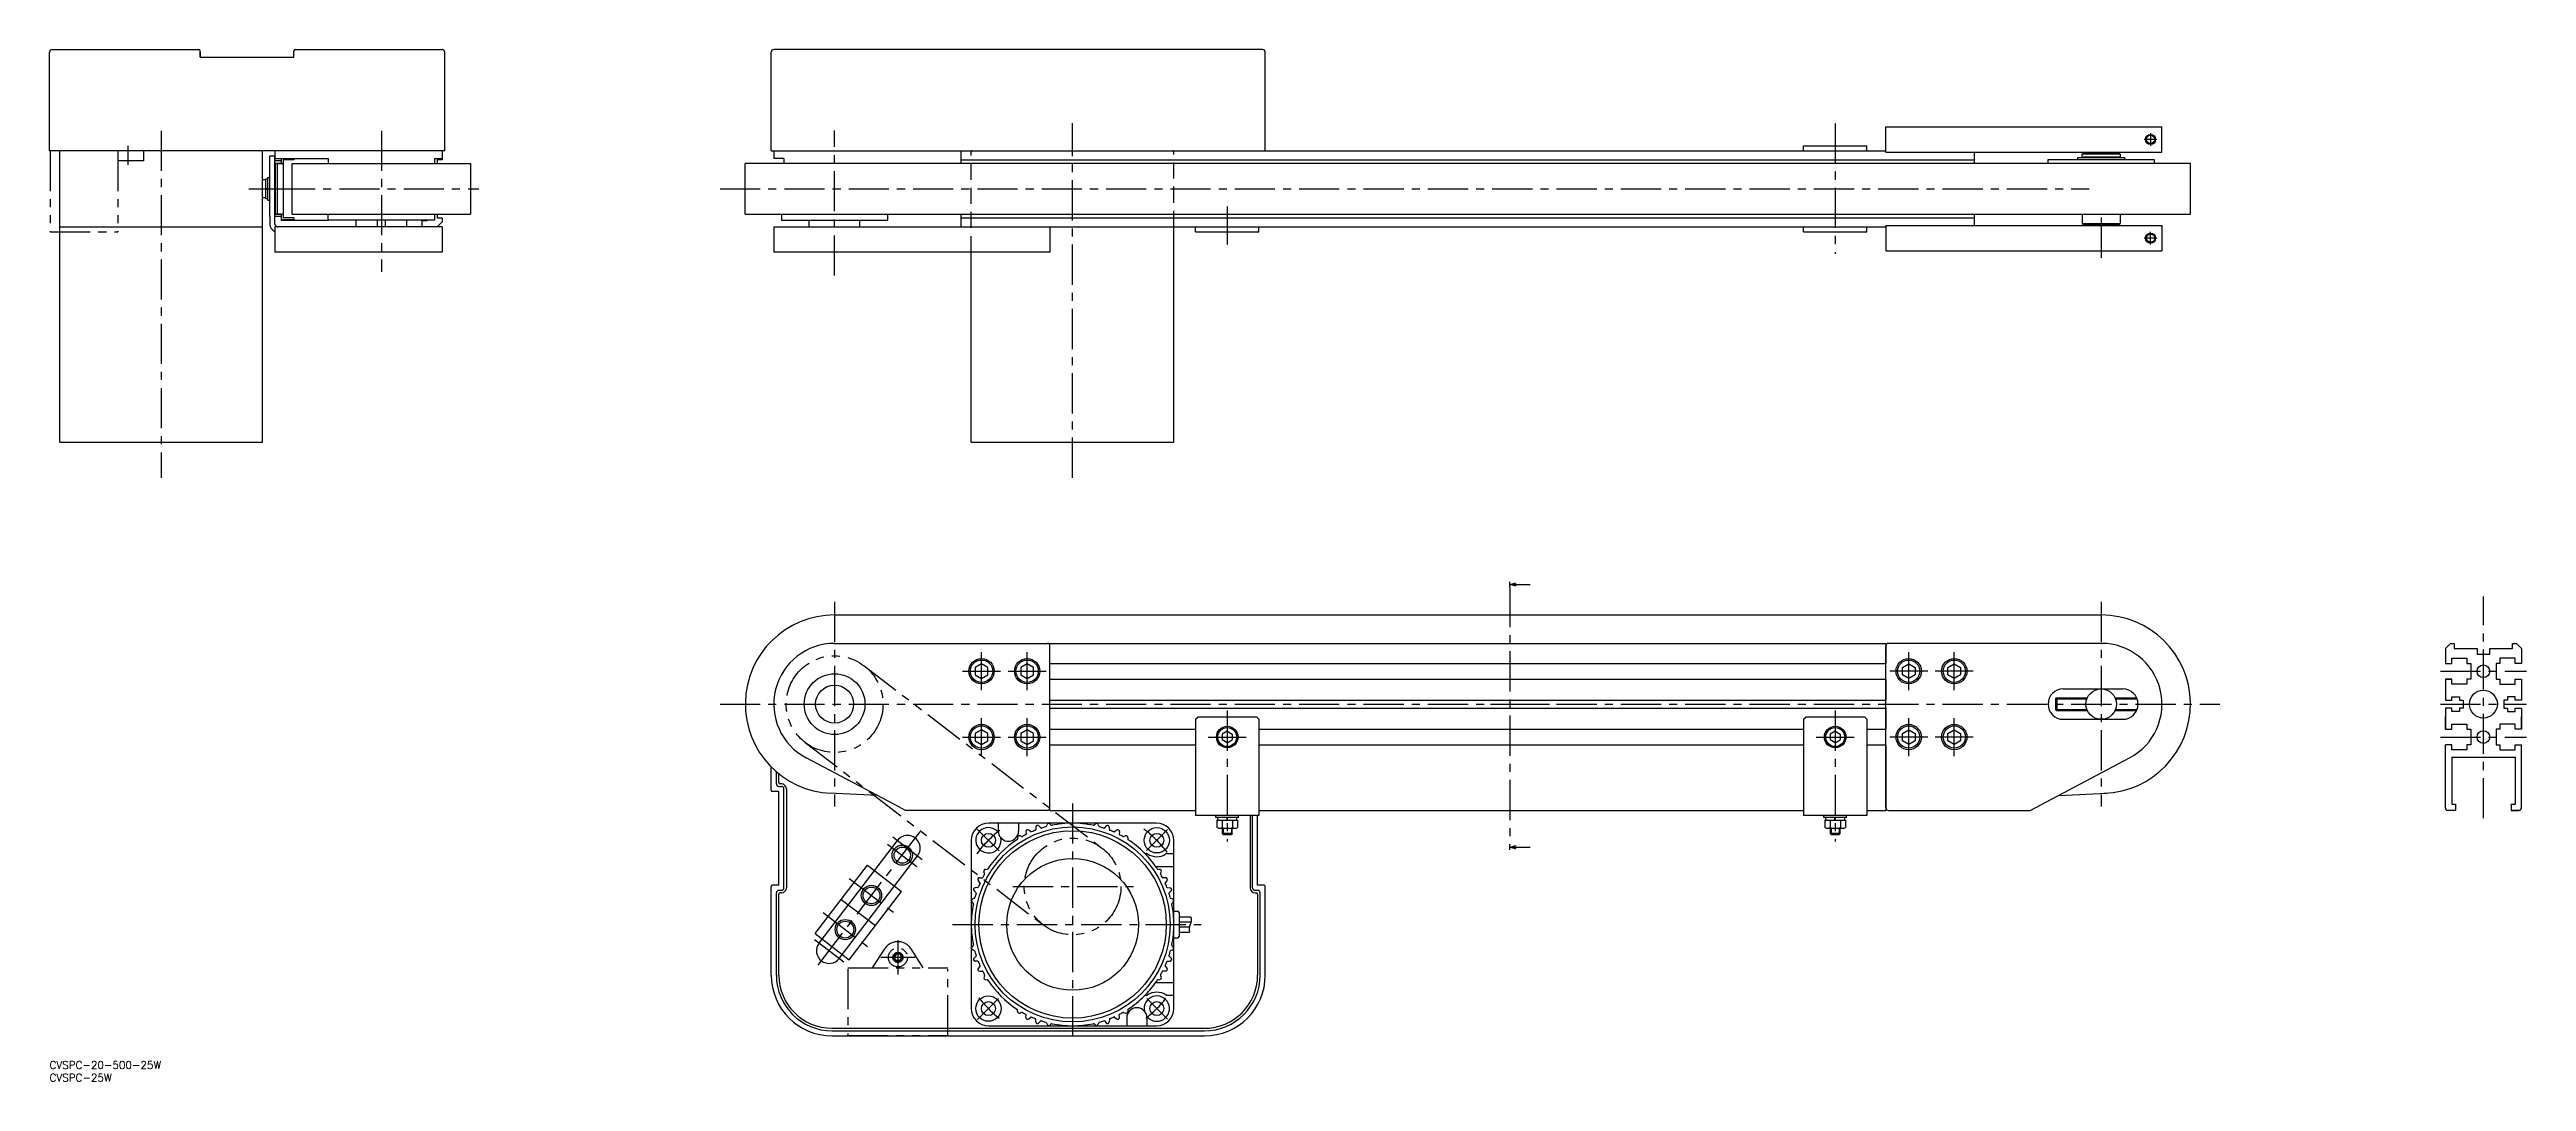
# Model space of a CAD drawing. Extents: x 0 to 978, y -8 to 399.
import ezdxf

# ---------------------------------------------------------------- set-up
doc = ezdxf.new("R2010")
doc.units = 0
doc.header["$LTSCALE"] = 0.5
for name, pattern in [('CENTER', [50.8, 31.75, -6.35, 6.35, -6.35]), ('DASHED', [19.05, 12.7, -6.35]), ('PHANTOM', [63.5, 31.75, -6.35, 6.35, -6.35, 6.35, -6.35])]:
    doc.linetypes.add(name, pattern=pattern)
doc.layers.get('0').update_dxf_attribs({"linetype": 'CONTINUOUS'})
for name, color, linetype in [('MSM_CENTER', 1, 'CENTER'), ('MSM_CONTINUOUS', 7, 'CONTINUOUS'), ('MSM_DASHED', 4, 'DASHED'), ('MSM_IMAGINARY', 6, 'PHANTOM'), ('MSM_NARROW', 5, 'CONTINUOUS'), ('MSM_PART_NUMBER', 7, 'CONTINUOUS')]:
    doc.layers.add(name, color=color, linetype=linetype)
doc.styles.get("Standard").update_dxf_attribs({"font": 'txt.shx', "height": 7, "bigfont": 'bigfont.shx'})

# ---------------------------------------------------------------- blocks, each defined once
blk = doc.blocks.new('*U63')
at = {"layer": 'MSM_PART_NUMBER'}
blk.add_text('CVSPC-20-500-25W', height=3, dxfattribs=at).set_placement((0, -3))
blk = doc.blocks.new('*U64')
at = {"layer": 'MSM_PART_NUMBER'}
blk.add_text('CVSPC-25W', height=3, dxfattribs=at).set_placement((0, -8))
blk = doc.blocks.new('_OPEN30')
at = {"color": 0, "linetype": 'BYBLOCK'}
for p, q in [((-1, 0.27), (0, 0)), ((0, 0), (-1, -0.27)), ((0, 0), (-1, 0))]:
    blk.add_line(p, q, dxfattribs=at)
blk = doc.blocks.new('*U17')
at = {"color": 7, "linetype": 'CONTINUOUS'}
blk.add_lwpolyline([(595.34, 94.1), (600.84, 94.1)], dxfattribs=at)
at = {"color": 7, "linetype": 'CONTINUOUS', "xscale": 2.5, "yscale": 2.5, "zscale": 2.5, "rotation": 180}
blk.add_blockref('_OPEN30', (592.84, 94.1), dxfattribs=at)
blk = doc.blocks.new('*U18')
at = {"color": 7, "linetype": 'CONTINUOUS'}
blk.add_lwpolyline([(595.34, 147.9), (600.84, 147.9)], dxfattribs=at)
at = {"color": 7, "linetype": 'CONTINUOUS', "xscale": 2.5, "yscale": 2.5, "zscale": 2.5, "rotation": 180}
blk.add_blockref('_OPEN30', (592.84, 147.9), dxfattribs=at)

msp = doc.modelspace()

# ---------------------------------------------------------------- linework, layer by layer
at = {"layer": 'MSM_CENTER'}
for p, q in [((44.02, 367.42), (44.02, 230.42)), ((131.02, 367.42), (131.02, 311.67)), ((309.91, 310.2), (309.91, 367.54)), ((831.91, 363.99), (826.91, 363.99)), ((829.41, 366.49), (829.41, 361.49)), ((31, 353.94), (31, 361.44)), ((78.62, 344.49), (97.68, 344.49)), ((88.99, 344.49), (101.01, 344.49)), ((89, 344.49), (169.46, 344.49)), ((264.68, 344.49), (805.13, 344.49)), ((464.9, 337.52), (464.9, 322.55)), ((831.91, 324.99), (826.91, 324.99)), ((829.41, 322.49), (829.41, 327.49)), ((576.52, 187.27), (576.52, 85.47)), ((309.91, 181.46), (309.91, 100.54)), ((809.91, 181.46), (809.91, 100.54)), ((960.79, 95.93), (960.79, 183.49)), ((367.91, 146.5), (367.91, 161.5)), ((385.91, 146.5), (385.91, 161.5)), ((733.91, 146.5), (733.91, 161.5)), ((751.91, 146.5), (751.91, 161.5)), ((360.41, 154), (375.41, 154)), ((378.41, 154), (393.41, 154)), ((741.41, 154), (726.41, 154)), ((759.41, 154), (744.41, 154)), ((264.68, 141), (856.8, 141)), ((568.81, 141), (577.16, 141)), ((583.81, 141), (592.16, 141)), ((598.81, 141), (607.16, 141)), ((360.41, 128), (375.41, 128)), ((367.91, 120.5), (367.91, 135.5)), ((378.41, 128), (393.41, 128)), ((385.91, 120.5), (385.91, 135.5)), ((457.41, 128), (472.41, 128)), ((697.41, 128), (712.41, 128)), ((741.41, 128), (726.41, 128)), ((733.91, 120.5), (733.91, 135.5)), ((759.41, 128), (744.41, 128)), ((751.91, 120.5), (751.91, 135.5)), ((403.86, 101.83), (403.86, 6.83)), ((332.96, 88.55), (344.52, 79.71)), ((374.81, 83.06), (365.79, 92.07)), ((433.1, 83.24), (441.35, 91.48)), ((330.83, 85.77), (342.39, 76.93)), ((380.28, 69), (428.34, 69)), ((356.48, 54), (454.58, 54)), ((301.97, 48.05), (313.52, 39.21)), ((341.66, 41), (328.16, 41)), ((334.91, 47.75), (334.91, 34.25)), ((374.61, 24.75), (366.38, 16.52)), ((433.12, 24.75), (441.33, 16.54))]:
    msp.add_line(p, q, dxfattribs=at)
at = {"layer": 'MSM_CENTER', "color": 1, "linetype": 'CENTER'}
for p, q in [((403.86, 230.42), (403.86, 370.44)), ((704.91, 370.32), (704.91, 318.83)), ((809.91, 333.15), (809.91, 315.05)), ((943.79, 154), (977.79, 154)), ((943.79, 141), (977.79, 141)), ((943.79, 128), (977.79, 128)), ((315.72, 72.16), (333.19, 58.79)), ((305.38, 58.66), (322.85, 45.29))]:
    msp.add_line(p, q, dxfattribs=at)
at = {"layer": 'MSM_CENTER', "color": 1}
for p, q in [((464.91, 138.5), (464.91, 86.8)), ((704.91, 138.5), (704.91, 86.8)), ((303.38, 37.93), (343.67, 90.58))]:
    msp.add_line(p, q, dxfattribs=at)
at = {"layer": 'MSM_CENTER'}
for start, end in [(127.74913, 143.53444), (37.37767, 53.23601), (218.00236, 231.90768), (307.97726, 321.67203)]:
    msp.add_arc((403.86, 54), 47, start, end, dxfattribs=at)
at = {"layer": 'MSM_CONTINUOUS'}
for p, q in [((0, 359.49), (0, 398.49)), ((0.85, 399.49), (59, 399.49)), ((59.5, 396.49), (59.5, 398.99)), ((59.5, 398.49), (59.5, 396.49)), ((59.5, 396.49), (96.5, 396.49)), ((96.5, 396.49), (96.5, 398.99)), ((97, 399.49), (155, 399.49)), ((156, 359.49), (156, 398.49)), ((284.89, 359.49), (284.89, 398.49)), ((478.89, 399.49), (285.89, 399.49)), ((479.89, 359.49), (479.89, 398.49)), ((724.91, 368.99), (833.91, 368.99)), ((724.91, 358.99), (724.91, 368.99)), ((833.91, 358.99), (833.91, 368.99)), ((156, 359.49), (0, 359.49)), ((4.02, 244.49), (4.02, 359.49)), ((84.02, 244.49), (84.02, 359.49)), ((86.99, 333.49), (86.99, 357.49)), ((86.99, 357.49), (88.99, 357.49)), ((88.99, 330.49), (88.99, 357.49)), ((91.49, 355.49), (88.99, 355.49)), ((89, 359.49), (89, 356.49)), ((89, 356.49), (110, 356.49)), ((91.49, 354.49), (89.19, 354.49)), ((89.19, 354.49), (92.29, 354.49)), ((89.19, 334.49), (89.19, 354.49)), ((89.95, 334.49), (89.95, 354.49)), ((91.49, 355.99), (91.49, 354.49)), ((92.29, 355.99), (92.29, 332.99)), ((96.49, 355.99), (92.29, 355.99)), ((95.76, 334.49), (95.76, 354.49)), ((95.76, 354.49), (166.22, 354.49)), ((96.49, 356.49), (96.49, 355.99)), ((110, 356.49), (110, 354.49)), ((152, 356.49), (152, 354.49)), ((152, 356.49), (155, 356.49)), ((152.99, 355.99), (152.99, 354.49)), ((154.99, 355.99), (152.99, 355.99)), ((154.99, 356.49), (154.99, 355.99)), ((155, 359.49), (155, 356.49)), ((166.22, 354.49), (166.22, 334.49)), ((274.67, 334.49), (274.67, 354.49)), ((845.14, 354.49), (274.67, 354.49)), ((284.89, 359.49), (724.91, 359.49)), ((285.91, 359.49), (285.91, 356.49)), ((289.91, 356.49), (285.91, 356.49)), ((289.91, 356.49), (289.91, 354.49)), ((359.91, 354.49), (359.91, 359.49)), ((359.91, 355.99), (759.91, 355.99)), ((692.41, 359.49), (692.41, 361.49)), ((692.41, 361.49), (717.41, 361.49)), ((717.41, 359.49), (717.41, 361.49)), ((724.91, 358.99), (724.91, 359.49)), ((724.91, 358.99), (833.91, 358.99)), ((759.91, 354.49), (759.91, 358.99)), ((830.91, 355.89), (788.91, 355.89)), ((788.91, 355.89), (788.91, 354.49)), ((800.66, 355.89), (800.66, 356.89)), ((800.66, 356.89), (819.16, 356.89)), ((800.66, 355.89), (800.66, 356.89)), ((802.41, 358.14), (802.91, 358.64)), ((802.41, 357.04), (802.41, 358.14)), ((817.41, 358.14), (802.41, 358.14)), ((817.41, 357.04), (802.41, 357.04)), ((802.76, 356.89), (802.76, 357.04)), ((816.91, 358.64), (802.91, 358.64)), ((803.91, 358.99), (803.91, 358.64)), ((815.91, 358.99), (815.91, 358.64)), ((816.91, 358.64), (817.41, 358.14)), ((817.06, 356.89), (817.06, 357.04)), ((817.41, 358.14), (817.41, 357.04)), ((819.16, 356.89), (819.16, 355.89)), ((830.91, 354.49), (830.91, 355.89)), ((845.14, 334.49), (845.14, 354.49)), ((84.02, 344.49), (85.19, 344.49)), ((86.19, 348.99), (86.99, 348.99)), ((86.19, 339.99), (86.19, 348.99)), ((86.19, 339.99), (86.99, 339.99)), ((86.99, 333.49), (86.99, 330.49)), ((91.49, 333.49), (88.99, 333.49)), ((91.49, 334.49), (89.19, 334.49)), ((89.19, 334.49), (92.29, 334.49)), ((91.49, 334.49), (91.49, 331.99)), ((96.49, 332.99), (92.29, 332.99)), ((95.76, 334.49), (166.22, 334.49)), ((96.49, 332.99), (96.49, 332.19)), ((110, 332.09), (110, 334.49)), ((152, 334.49), (152, 332.09)), ((152.99, 334.49), (152.99, 332.99)), ((152.99, 332.99), (154.99, 332.99)), ((154.99, 332.99), (154.99, 331.49)), ((274.67, 334.49), (845.14, 334.49)), ((288.91, 334.49), (288.91, 332.09)), ((330.91, 332.09), (330.91, 334.49)), ((359.91, 329.49), (359.91, 334.49)), ((359.91, 332.99), (759.91, 332.99)), ((759.91, 329.99), (759.91, 334.49)), ((802.41, 334.49), (802.41, 330.84)), ((817.41, 334.49), (817.41, 330.84)), ((4.02, 329.49), (84.02, 329.49)), ((155, 329.49), (88.9, 329.49)), ((88.9, 329.49), (88.9, 319.49)), ((110.09, 331.99), (91.49, 331.99)), ((96.49, 332.19), (92.29, 332.19)), ((152, 332.09), (110, 332.09)), ((110.09, 331.99), (110.09, 332.09)), ((121, 329.49), (121, 332.09)), ((129.39, 331.99), (129.39, 329.49)), ((132.59, 329.49), (132.59, 331.99)), ((141, 329.49), (141, 332.09)), ((147.09, 331.99), (149.09, 331.99)), ((147.09, 329.49), (147.09, 331.99)), ((149.09, 331.99), (149.09, 332.09)), ((154.99, 331.49), (152.99, 329.49)), ((155, 329.49), (155, 319.49)), ((285.91, 329.49), (724.91, 329.49)), ((285.91, 329.49), (285.91, 325.49)), ((285.91, 329.49), (285.91, 319.49)), ((288.91, 332.09), (330.91, 332.09)), ((299.91, 329.49), (299.91, 332.09)), ((319.91, 329.49), (319.91, 332.09)), ((394.91, 329.49), (394.91, 319.49)), ((443.86, 244.49), (443.86, 329.49)), ((452.4, 327.49), (452.4, 329.49)), ((452.4, 327.49), (477.4, 327.49)), ((477.4, 327.49), (477.4, 329.49)), ((692.41, 327.49), (692.41, 329.49)), ((692.41, 327.49), (717.41, 327.49)), ((717.41, 327.49), (717.41, 329.49)), ((724.91, 329.99), (724.91, 329.49)), ((724.91, 329.99), (833.91, 329.99)), ((724.91, 329.99), (724.91, 319.99)), ((802.41, 330.84), (802.91, 330.34)), ((802.41, 330.84), (817.41, 330.84)), ((816.91, 330.34), (802.91, 330.34)), ((803.91, 329.99), (803.91, 330.34)), ((815.91, 329.99), (815.91, 330.34)), ((816.91, 330.34), (817.41, 330.84)), ((833.91, 329.99), (833.91, 319.99)), ((155, 319.49), (88.9, 319.49)), ((394.91, 319.49), (285.91, 319.49)), ((363.86, 244.49), (363.86, 319.49)), ((724.91, 319.99), (833.91, 319.99)), ((4.02, 244.49), (84.02, 244.49)), ((363.86, 244.49), (443.86, 244.49)), ((576.52, 187.27), (576.52, 189.27)), ((309.91, 176.22), (809.91, 176.22)), ((309.91, 165), (393.91, 165)), ((367.91, 156.89), (365.41, 155.44)), ((370.41, 155.44), (367.91, 156.89)), ((385.91, 156.89), (383.41, 155.44)), ((388.41, 155.44), (385.91, 156.89)), ((394.91, 99), (394.91, 165)), ((394.91, 165), (724.91, 165)), ((394.91, 157.1), (724.91, 157.1)), ((724.91, 165), (724.91, 157.1)), ((724.91, 100), (724.91, 164)), ((809.91, 165), (725.91, 165)), ((731.41, 155.44), (733.91, 156.89)), ((733.91, 156.89), (736.41, 155.44)), ((749.41, 155.44), (751.91, 156.89)), ((751.91, 156.89), (754.41, 155.44)), ((947.79, 165), (945.79, 163)), ((945.79, 163), (945.79, 157.1)), ((945.79, 163), (945.79, 157.1)), ((945.79, 157.1), (948.29, 157.1)), ((947.79, 165), (949.29, 165)), ((948.29, 159.1), (954.29, 159.1)), ((948.29, 157.1), (948.29, 159.1)), ((949.29, 165), (949.29, 163)), ((949.29, 163), (958.29, 163)), ((954.29, 159.1), (954.29, 157.1)), ((954.29, 157.1), (955.79, 157.1)), ((955.79, 157.1), (955.79, 150.9)), ((958.29, 163), (958.29, 160.7)), ((958.29, 160.7), (963.29, 160.7)), ((963.29, 163), (972.29, 163)), ((963.29, 160.7), (963.29, 163)), ((965.79, 157.1), (965.79, 150.9)), ((967.29, 157.1), (965.79, 157.1)), ((973.29, 159.1), (967.29, 159.1)), ((967.29, 159.1), (967.29, 157.1)), ((972.29, 163), (972.29, 165)), ((972.29, 165), (973.79, 165)), ((973.29, 157.1), (973.29, 159.1)), ((975.79, 157.1), (973.29, 157.1)), ((973.79, 165), (975.79, 163)), ((975.79, 163), (975.79, 157.1)), ((975.79, 163), (975.79, 157.1)), ((975.79, 163), (975.79, 157.1)), ((975.79, 163), (975.79, 157.1)), ((365.41, 155.44), (365.41, 152.56)), ((365.41, 152.56), (367.91, 151.11)), ((367.91, 151.11), (370.41, 152.56)), ((370.41, 152.56), (370.41, 155.44)), ((383.41, 155.44), (383.41, 152.56)), ((383.41, 152.56), (385.91, 151.11)), ((385.91, 151.11), (388.41, 152.56)), ((388.41, 152.56), (388.41, 155.44)), ((394.91, 150.9), (724.91, 150.9)), ((724.91, 150.9), (724.91, 142.6)), ((731.41, 152.56), (731.41, 155.44)), ((733.91, 151.11), (731.41, 152.56)), ((736.41, 152.56), (733.91, 151.11)), ((736.41, 155.44), (736.41, 152.56)), ((749.41, 152.56), (749.41, 155.44)), ((751.91, 151.11), (749.41, 152.56)), ((754.41, 152.56), (751.91, 151.11)), ((754.41, 155.44), (754.41, 152.56)), ((945.79, 150.9), (948.29, 150.9)), ((948.29, 150.9), (945.79, 150.9)), ((945.79, 150.9), (945.79, 142.6)), ((945.79, 150.9), (945.79, 142.6)), ((948.29, 148.9), (948.29, 150.9)), ((954.29, 148.9), (948.29, 148.9)), ((955.79, 150.9), (954.29, 150.9)), ((954.29, 150.9), (954.29, 148.9)), ((965.79, 150.9), (967.29, 150.9)), ((967.29, 150.9), (967.29, 148.9)), ((967.29, 148.9), (973.29, 148.9)), ((973.29, 148.9), (973.29, 150.9)), ((973.29, 150.9), (975.79, 150.9)), ((975.79, 150.9), (975.79, 142.6)), ((975.79, 150.9), (975.79, 142.6)), ((394.91, 142.6), (724.91, 142.6)), ((394.91, 139.4), (724.91, 139.4)), ((724.91, 139.4), (724.91, 131.1)), ((792.36, 143.5), (791.93, 143.07)), ((791.93, 143.07), (791.93, 138.93)), ((791.93, 138.93), (792.36, 138.5)), ((792.36, 143.5), (792.36, 138.5)), ((792.36, 143.5), (804.45, 143.5)), ((792.36, 138.5), (804.45, 138.5)), ((815.36, 143.5), (823.88, 143.5)), ((815.36, 138.5), (823.88, 138.5)), ((945.79, 142.6), (948.29, 142.6)), ((948.29, 139.4), (945.79, 139.4)), ((945.79, 139.4), (945.79, 131.1)), ((945.79, 139.4), (945.79, 131.1)), ((948.29, 142.6), (948.29, 143.85)), ((948.29, 143.85), (951.29, 143.85)), ((948.29, 138.15), (948.29, 139.4)), ((951.29, 138.15), (948.29, 138.15)), ((951.29, 143.85), (951.29, 142.6)), ((951.29, 142.6), (952.79, 142.6)), ((952.79, 139.4), (951.29, 139.4)), ((951.29, 139.4), (951.29, 138.15)), ((952.79, 142.6), (952.79, 139.4)), ((968.79, 142.6), (968.79, 139.4)), ((970.29, 142.6), (968.79, 142.6)), ((968.79, 139.4), (970.29, 139.4)), ((970.29, 143.85), (970.29, 142.6)), ((973.29, 143.85), (970.29, 143.85)), ((970.29, 139.4), (970.29, 138.15)), ((970.29, 138.15), (973.29, 138.15)), ((973.29, 142.6), (973.29, 143.85)), ((975.79, 142.6), (973.29, 142.6)), ((973.29, 138.15), (973.29, 139.4)), ((973.29, 139.4), (975.79, 139.4)), ((975.79, 139.4), (975.79, 131.1)), ((975.79, 139.4), (975.79, 131.1)), ((367.91, 130.89), (365.41, 129.44)), ((365.41, 129.44), (365.41, 126.56)), ((370.41, 129.44), (367.91, 130.89)), ((370.41, 126.56), (370.41, 129.44)), ((385.91, 130.89), (383.41, 129.44)), ((383.41, 129.44), (383.41, 126.56)), ((388.41, 129.44), (385.91, 130.89)), ((388.41, 126.56), (388.41, 129.44)), ((394.91, 131.1), (452.41, 131.1)), ((452.41, 135), (453.41, 136)), ((452.41, 135), (452.41, 97)), ((453.41, 136), (476.41, 136)), ((477.41, 135), (476.41, 136)), ((477.41, 135), (477.41, 97)), ((477.41, 131.1), (692.41, 131.1)), ((692.41, 135), (693.41, 136)), ((692.41, 135), (692.41, 97)), ((693.41, 136), (716.41, 136)), ((717.41, 135), (716.41, 136)), ((717.41, 135), (717.41, 97)), ((717.41, 131.1), (724.91, 131.1)), ((731.41, 129.44), (733.91, 130.89)), ((731.41, 126.56), (731.41, 129.44)), ((733.91, 130.89), (736.41, 129.44)), ((736.41, 129.44), (736.41, 126.56)), ((749.41, 129.44), (751.91, 130.89)), ((749.41, 126.56), (749.41, 129.44)), ((751.91, 130.89), (754.41, 129.44)), ((754.41, 129.44), (754.41, 126.56)), ((945.79, 131.1), (945.79, 136)), ((945.79, 131.1), (948.29, 131.1)), ((948.29, 133.1), (954.29, 133.1)), ((948.29, 131.1), (948.29, 133.1)), ((954.29, 133.1), (954.29, 131.1)), ((954.29, 131.1), (955.79, 131.1)), ((955.79, 131.1), (955.79, 124.9)), ((965.79, 131.1), (965.79, 124.9)), ((967.29, 131.1), (965.79, 131.1)), ((973.29, 133.1), (967.29, 133.1)), ((967.29, 133.1), (967.29, 131.1)), ((973.29, 131.1), (973.29, 133.1)), ((975.79, 131.1), (973.29, 131.1)), ((975.79, 131.1), (975.79, 136)), ((333.51, 101.33), (298.67, 119.79)), ((365.41, 126.56), (367.91, 125.11)), ((367.91, 125.11), (370.41, 126.56)), ((383.41, 126.56), (385.91, 125.11)), ((385.91, 125.11), (388.41, 126.56)), ((394.91, 124.9), (452.41, 124.9)), ((477.41, 124.9), (692.41, 124.9)), ((717.41, 124.9), (724.91, 124.9)), ((724.91, 124.9), (724.91, 99)), ((733.91, 125.11), (731.41, 126.56)), ((736.41, 126.56), (733.91, 125.11)), ((751.91, 125.11), (749.41, 126.56)), ((754.41, 126.56), (751.91, 125.11)), ((781.91, 99), (821.14, 119.79)), ((945.79, 100), (945.79, 124.9)), ((948.29, 124.9), (945.79, 124.9)), ((945.79, 100), (945.79, 124.9)), ((948.29, 122.9), (948.29, 124.9)), ((954.29, 122.9), (948.29, 122.9)), ((948.29, 120.1), (973.29, 120.1)), ((948.29, 120.1), (948.29, 101.5)), ((955.79, 124.9), (954.29, 124.9)), ((954.29, 124.9), (954.29, 122.9)), ((965.79, 124.9), (967.29, 124.9)), ((967.29, 124.9), (967.29, 122.9)), ((967.29, 122.9), (973.29, 122.9)), ((973.29, 124.9), (975.79, 124.9)), ((973.29, 122.9), (973.29, 124.9)), ((973.29, 120.1), (973.29, 101.5)), ((973.29, 120.1), (973.29, 101.5)), ((973.29, 120.1), (973.29, 101.5)), ((975.79, 100), (975.79, 124.9)), ((975.79, 100), (975.79, 124.9)), ((284.91, 107), (284.91, 116.17)), ((286.91, 109.5), (286.91, 114.31)), ((287.91, 110), (287.91, 113.48)), ((287.91, 108.5), (288.91, 108.5)), ((288.91, 109.5), (288.41, 109.5)), ((287.91, 106.5), (285.41, 106.5)), ((287.91, 69.5), (287.91, 106.5)), ((289.91, 68.5), (289.91, 107.5)), ((290.91, 107.5), (290.91, 68.5)), ((326.78, 104.9), (307.75, 105.84)), ((337.91, 99), (333.51, 101.33)), ((393.91, 99), (337.91, 99)), ((394.91, 99), (452.41, 99)), ((477.41, 99), (692.41, 99)), ((717.41, 99), (724.91, 99)), ((725.91, 99), (781.91, 99)), ((793.04, 104.9), (812.29, 105.86)), ((949.79, 99), (946.79, 99)), ((949.79, 99), (946.79, 99)), ((948.29, 101.5), (949.79, 101.5)), ((949.79, 101.5), (949.79, 99)), ((971.79, 101.5), (971.79, 99)), ((971.79, 101.5), (971.79, 99)), ((971.79, 101.5), (973.29, 101.5)), ((971.79, 99), (974.79, 99)), ((971.79, 99), (974.79, 99)), ((974.79, 99), (971.79, 99)), ((437.01, 94), (370.73, 94)), ((374.52, 94), (374.52, 90.88)), ((374.52, 90.88), (374.52, 90.88)), ((382.11, 88.32), (382.05, 87.71)), ((382.52, 94), (382.52, 90.88)), ((383.73, 88.74), (383.16, 88.97)), ((385.41, 90.68), (385.47, 89.66)), ((387.36, 90.56), (386.58, 91.24)), ((389.38, 92.46), (389.33, 91.39)), ((390.59, 92.9), (391.33, 92.11)), ((393.54, 92.8), (393.78, 93.38)), ((395.45, 93.26), (394.97, 93.67)), ((412.28, 93.26), (412.75, 93.65)), ((413.95, 93.37), (414.19, 92.8)), ((417.13, 92.9), (416.4, 92.11)), ((418.35, 92.46), (418.4, 91.39)), ((421.15, 91.25), (420.37, 90.56)), ((422.32, 90.68), (422.26, 89.66)), ((424, 88.74), (424.62, 88.99)), ((425.62, 88.38), (425.68, 87.71)), ((460.41, 96.2), (460.41, 97)), ((469.41, 96.2), (460.41, 96.2)), ((462.91, 92), (462.91, 89.88)), ((463.29, 89.5), (462.91, 89.88)), ((466.91, 89.88), (462.91, 89.88)), ((463.29, 89.5), (466.53, 89.5)), ((466.91, 89.88), (466.53, 89.5)), ((466.91, 89.88), (466.91, 92)), ((469.41, 96.2), (469.41, 97)), ((473.91, 97), (473.91, 68.5)), ((474.91, 68.5), (474.91, 97)), ((476.91, 69.5), (476.91, 97)), ((700.41, 96.2), (700.41, 97)), ((709.41, 97), (700.41, 97)), ((709.41, 96.2), (700.41, 96.2)), ((702.91, 92), (702.91, 89.88)), ((703.29, 89.5), (702.91, 89.88)), ((706.91, 89.88), (702.91, 89.88)), ((703.29, 89.5), (706.53, 89.5)), ((706.91, 89.88), (706.53, 89.5)), ((706.91, 89.88), (706.91, 92)), ((709.41, 96.2), (709.41, 97)), ((303.77, 46.67), (334.76, 87.17)), ((311.71, 40.59), (342.7, 81.1)), ((363.86, 87.14), (363.86, 20.86)), ((432.85, 82), (433.08, 82)), ((441.27, 82), (443.86, 82)), ((443.86, 20.86), (443.86, 87.14)), ((576.52, 83.47), (576.52, 85.47)), ((284.91, 34), (284.91, 69)), ((287.91, 69.5), (285.41, 69.5)), ((366.47, 68.53), (365.41, 68.48)), ((367.3, 70.5), (366.67, 71.24)), ((367.18, 72.46), (368.21, 72.39)), ((369.12, 74.14), (368.87, 74.76)), ((369.48, 75.76), (370.15, 75.81)), ((437.18, 76.9), (443.86, 76.9)), ((437.57, 75.81), (438.19, 75.76)), ((438.6, 74.13), (438.83, 74.7)), ((440.55, 72.45), (439.52, 72.39)), ((441.12, 71.29), (440.43, 70.5)), ((441.26, 68.53), (442.32, 68.48)), ((479.41, 69.5), (476.91, 69.5)), ((479.91, 34), (479.91, 69)), ((286.91, 34), (286.91, 66.5)), ((287.91, 67.5), (288.91, 67.5)), ((287.91, 34), (287.91, 66)), ((288.91, 66.5), (288.41, 66.5)), ((364.6, 62.41), (364.21, 62.89)), ((365.06, 64.33), (364.5, 64.08)), ((364.96, 67.27), (365.76, 66.54)), ((441.97, 66.54), (442.76, 67.27)), ((442.67, 64.33), (443.29, 64.07)), ((443.56, 62.93), (443.13, 62.41)), ((443.86, 59.25), (445.37, 59.25)), ((445.87, 58.75), (445.87, 49.25)), ((475.91, 67.5), (476.91, 67.5)), ((475.91, 66.5), (476.41, 66.5)), ((476.91, 66), (476.91, 34)), ((477.91, 34), (477.91, 66.5)), ((445.87, 57), (450.58, 57)), ((445.87, 55), (450.74, 55)), ((445.87, 53), (449.96, 53)), ((445.87, 51), (450.02, 51)), ((364.17, 45.07), (364.6, 45.59)), ((365.06, 43.67), (364.44, 43.93)), ((365.76, 41.46), (364.96, 40.73)), ((366.47, 39.47), (365.41, 39.52)), ((441.26, 39.47), (442.32, 39.52)), ((441.97, 41.46), (442.76, 40.73)), ((442.67, 43.67), (443.23, 43.92)), ((443.12, 45.59), (443.52, 45.11)), ((443.86, 48.75), (445.37, 48.75)), ((367.3, 37.5), (366.67, 36.76)), ((367.18, 35.55), (368.21, 35.61)), ((369.13, 33.87), (368.9, 33.3)), ((369.54, 32.24), (370.15, 32.19)), ((437.18, 31.1), (443.86, 31.1)), ((437.58, 32.19), (438.25, 32.24)), ((438.61, 33.87), (438.86, 33.24)), ((440.55, 35.55), (439.52, 35.61)), ((440.43, 37.5), (441.11, 36.71)), ((382.11, 19.62), (382.06, 20.24)), ((425.68, 20.29), (425.62, 19.68)), ((432.85, 26), (433.05, 26)), ((443.86, 26), (441.11, 26)), ((308.79, 13), (455.91, 13)), ((308.91, 12), (455.91, 12)), ((308.91, 10), (455.91, 10)), ((370.72, 14), (437.01, 14)), ((383.69, 19.24), (383.11, 19.01)), ((385.41, 17.32), (385.47, 18.34)), ((386.57, 16.75), (387.36, 17.44)), ((389.38, 15.54), (389.33, 16.61)), ((391.33, 15.89), (390.59, 15.1)), ((393.56, 15.16), (393.78, 14.63)), ((395.41, 14.71), (394.98, 14.35)), ((412.79, 14.31), (412.28, 14.74)), ((414.19, 15.2), (413.93, 14.58)), ((416.4, 15.89), (417.13, 15.1)), ((418.4, 16.61), (418.35, 15.54)), ((420.37, 17.44), (421.16, 16.75)), ((422.32, 17.32), (422.26, 18.34)), ((424, 19.26), (424.57, 19.03)), ((425.21, 17.12), (425.21, 14)), ((433.21, 17.12), (433.21, 14))]:
    msp.add_line(p, q, dxfattribs=at)
at = {"layer": 'MSM_CONTINUOUS', "color": 0, "linetype": 'CONTINUOUS'}
for p, q in [((85.19, 347.99), (84.02, 347.99)), ((85.19, 348.29), (85.19, 340.69)), ((85.19, 340.99), (84.02, 340.99)), ((464.91, 130.29), (462.91, 129.13)), ((462.91, 129.13), (462.91, 126.86)), ((464.91, 130.29), (466.91, 129.13)), ((466.91, 129.13), (466.91, 126.86)), ((704.91, 130.29), (702.91, 129.13)), ((702.91, 129.13), (702.91, 126.86)), ((704.91, 130.29), (706.91, 129.13)), ((706.91, 129.13), (706.91, 126.86)), ((464.91, 125.71), (462.91, 126.86)), ((464.91, 125.71), (466.91, 126.86)), ((704.91, 125.71), (702.91, 126.86)), ((704.91, 125.71), (706.91, 126.86)), ((460.86, 95.2), (468.96, 95.2)), ((460.86, 95.2), (460.86, 92.31)), ((461.4, 92), (460.86, 92.31)), ((468.71, 96.2), (461.11, 96.2)), ((461.4, 92), (468.41, 92)), ((462.88, 95.2), (462.88, 92.31)), ((466.94, 95.2), (466.94, 92.31)), ((468.41, 92), (468.96, 92.31)), ((468.96, 95.2), (468.96, 92.31)), ((700.86, 95.2), (708.96, 95.2)), ((700.86, 95.2), (700.86, 92.31)), ((701.4, 92), (700.86, 92.31)), ((708.71, 96.2), (701.11, 96.2)), ((701.4, 92), (708.41, 92)), ((702.88, 95.2), (702.88, 92.31)), ((706.94, 95.2), (706.94, 92.31)), ((708.41, 92), (708.96, 92.31)), ((708.96, 95.2), (708.96, 92.31))]:
    msp.add_line(p, q, dxfattribs=at)
at = {"layer": 'MSM_CONTINUOUS', "color": 0}
for p, q in [((85.19, 348.29), (85.19, 340.69)), ((86.19, 348.29), (85.19, 348.29)), ((85.19, 344.49), (86.19, 344.71)), ((85.19, 344.27), (86.19, 344.49)), ((85.19, 340.69), (86.19, 340.69)), ((477.41, 97), (452.41, 97)), ((461.11, 96.2), (461.11, 95.2)), ((461.11, 95.2), (468.71, 95.2)), ((464.91, 95.2), (464.69, 96.2)), ((465.12, 95.2), (464.91, 96.2)), ((468.71, 95.2), (468.71, 96.2)), ((717.41, 97), (692.41, 97)), ((701.11, 96.2), (701.11, 95.2)), ((701.11, 95.2), (708.71, 95.2)), ((704.91, 95.2), (704.69, 96.2)), ((705.12, 95.2), (704.91, 96.2)), ((708.71, 95.2), (708.71, 96.2))]:
    msp.add_line(p, q, dxfattribs=at)
at = {"layer": 'MSM_CONTINUOUS', "linetype": 'CONTINUOUS'}
for p, q in [((794.93, 147), (818.43, 147)), ((794.93, 135), (818.43, 135))]:
    msp.add_line(p, q, dxfattribs=at)
at = {"layer": 'MSM_CONTINUOUS', "color": 7, "linetype": 'CONTINUOUS'}
for p, q in [((312.53, 63.89), (322.87, 77.39)), ((322.87, 77.39), (336.37, 67.06)), ((302.2, 50.39), (312.53, 63.89)), ((312.53, 63.89), (326.03, 53.56)), ((312.53, 63.89), (326.03, 53.56)), ((326.03, 53.56), (336.37, 67.06)), ((302.2, 50.39), (315.7, 40.06)), ((315.7, 40.06), (326.03, 53.56))]:
    msp.add_line(p, q, dxfattribs=at)
at = {"layer": 'MSM_CONTINUOUS'}
for centre, radius in [((829.41, 363.99), 1.62), ((829.41, 324.99), 1.62), ((367.91, 154), 5), ((367.91, 154), 4.4), ((385.91, 154), 5), ((385.91, 154), 4.4), ((733.91, 154), 5), ((733.91, 154), 4.4), ((751.91, 154), 5), ((751.91, 154), 4.4), ((960.79, 154), 2.5), ((960.79, 154), 2.5), ((309.91, 141), 12), ((309.91, 141), 7.5), ((809.91, 141), 6), ((960.79, 141), 5.5), ((367.91, 128), 5), ((367.91, 128), 4.4), ((385.91, 128), 5), ((385.91, 128), 4.4), ((733.91, 128), 5), ((733.91, 128), 4.4), ((751.91, 128), 5), ((751.91, 128), 4.4), ((960.79, 128), 2.5), ((403.86, 54), 38.5), ((403.86, 54), 37), ((370.63, 87.23), 2.75), ((437.1, 87.23), 5), ((437.1, 87.23), 2.75), ((403.86, 54), 26), ((370.63, 20.77), 5), ((370.63, 20.77), 2.75), ((437.1, 20.77), 2.75)]:
    msp.add_circle(centre, radius, dxfattribs=at)
at = {"layer": 'MSM_CONTINUOUS', "color": 0, "linetype": 'CONTINUOUS'}
for centre, radius in [((464.91, 128), 4.25), ((464.91, 128), 3.75), ((704.91, 128), 4.25), ((704.91, 128), 3.75), ((336.61, 81.35), 3.2)]:
    msp.add_circle(centre, radius, dxfattribs=at)
at = {"layer": 'MSM_CONTINUOUS', "color": 7, "linetype": 'CONTINUOUS'}
for centre in [(324.45, 65.47), (314.12, 51.97)]:
    msp.add_circle(centre, 3.32, dxfattribs=at)
at = {"layer": 'MSM_CONTINUOUS'}
for centre, radius, start, end in [((1, 398.49), 1, 90, 180), ((59, 398.99), 0.5, 0, 90), ((97, 398.99), 0.5, 90, 180), ((155, 398.49), 1, 0, 90), ((285.89, 398.49), 1, 90, 180), ((478.89, 398.49), 1, 0, 90), ((92.29, 355.99), 0.8, 141.31781, 180), ((92.29, 332.99), 0.8, 180, 270), ((89.99, 330.49), 3, 180, 248.73003), ((89.99, 330.49), 1, 180, 270), ((89.99, 330.49), 1, 180, 270), ((89.99, 330.49), 1, 180, 270), ((309.9, 141), 35.23, 89.99512, 267.8374), ((809.91, 141), 35.23, 271.80702, 90), ((309.91, 141), 24, 90, 242.12816), ((393.91, 164), 1, 0, 90), ((725.91, 164), 1, 90, 180), ((809.91, 141), 24, 297.87184, 90), ((287.91, 109.5), 1, 180, 270), ((288.41, 110), 0.5, 180, 270), ((288.91, 107.5), 2, 0, 90), ((288.91, 107.5), 1, 0, 90), ((285.41, 107), 0.5, 180, 270), ((393.91, 100), 1, 270, 0), ((725.91, 100), 1, 180, 270), ((946.79, 100), 1, 180, 270), ((946.79, 100), 1, 180, 270), ((974.79, 100), 1, 270, 0), ((974.79, 100), 1, 270, 0), ((974.79, 100), 1, 270, 0), ((974.79, 100), 1, 270, 0), ((338.73, 84.13), 5, 322.57379, 142.57379), ((370.73, 87.14), 6.86, 90.00042, 180.00042), ((370.63, 87.23), 5, 38.2789, 11.33374), ((378.52, 90.88), 4, 179.99857, 180.00143), ((378.52, 90.88), 4, 180.00143, 187.87501), ((378.52, 90.88), 4, 187.87501, 359.99857), ((382.81, 88.36), 0.7, 59.81249, 183.20162), ((383.88, 89.11), 0.4, 248.27761, 299.64893), ((403.86, 54), 40, 117.54488, 119.64893), ((385.27, 89.64), 0.2, 297.54488, 3.56401), ((386.11, 90.73), 0.7, 47.68084, 183.57072), ((387.49, 90.72), 0.2, 228.97578, 294.03234), ((403.86, 54), 40, 111.49777, 114.03234), ((389.13, 91.4), 0.2, 291.49777, 357.34492), ((390.08, 92.42), 0.7, 42.75981, 177.34689), ((391.47, 92.24), 0.2, 222.76517, 287.95124), ((403.86, 54), 40, 105.35304, 107.95124), ((393.17, 92.96), 0.4, 285.35304, 337.1291), ((394.48, 93.08), 0.761, 49.89253, 157.1291), ((395.71, 93.57), 0.4, 229.87086, 281.64638), ((403.86, 54), 40, 89.99979, 101.64631), ((403.86, 54), 40, 78.35072, 89.99971), ((412.02, 93.57), 0.4, 258.35072, 309.71565), ((413.27, 93.19), 0.7, 14.80856, 138.20808), ((414.56, 92.96), 0.4, 203.28334, 254.64893), ((403.86, 54), 40, 72.04834, 74.64893), ((416.25, 92.24), 0.2, 252.04834, 317.23483), ((417.65, 92.42), 0.7, 2.65273, 137.23463), ((418.6, 91.4), 0.2, 182.65508, 248.5018), ((403.86, 54), 40, 65.9672, 68.5018), ((403.86, 54), 40, 65.9672, 68.5018), ((420.24, 90.72), 0.2, 245.9672, 311.02422), ((421.62, 90.73), 0.7, 356.43745, 131.98521), ((422.46, 89.64), 0.2, 176.4363, 242.45468), ((403.86, 54), 40, 60.35316, 62.45468), ((423.85, 89.11), 0.4, 240.35316, 292.12344), ((424.92, 88.36), 0.7, 1.60455, 115.44117), ((437.01, 87.14), 6.86, 0, 90), ((403.86, 54), 40, 123.3506, 146.64651), ((381.65, 87.75), 0.4, 303.3506, 354.71502), ((426.08, 87.75), 0.4, 184.86802, 236.64656), ((403.86, 54), 40, 45.01679, 56.64656), ((403.86, 54), 40, 35.65652, 45.01679), ((432.85, 83), 1, 225.01679, 270.01171), ((433.08, 81.5), 0.5, 55.00047, 90), ((437.1, 87.23), 6.5, 234.99845, 303.77797), ((441.27, 81), 1, 90, 123.77797), ((285.41, 69), 0.5, 90, 180), ((288.91, 68.5), 1, 270, 0), ((288.91, 68.5), 2, 270, 0), ((365.44, 67.78), 0.7, 92.65273, 227.23463), ((367.14, 71.76), 0.7, 86.43694, 227.92397), ((366.46, 68.73), 0.2, 272.65508, 338.5018), ((403.86, 54), 40, 155.9672, 158.5018), ((367.15, 70.37), 0.2, 335.9672, 41.02422), ((368.22, 72.59), 0.2, 266.4363, 332.45468), ((403.86, 54), 40, 150.35304, 152.45468), ((369.5, 75.06), 0.7, 91.59614, 205.44117), ((368.75, 73.98), 0.4, 330.35304, 22.13206), ((370.12, 76.21), 0.4, 274.86802, 326.64651), ((403.86, 54), 40, 33.35072, 35.65652), ((437.18, 77.9), 1, 215.65652, 270), ((437.61, 76.21), 0.4, 213.35072, 264.71502), ((438.23, 75.06), 0.7, 329.80838, 93.20208), ((438.98, 73.99), 0.4, 158.27761, 209.64899), ((403.86, 54), 40, 27.54489, 29.64899), ((439.51, 72.59), 0.2, 207.54489, 273.56894), ((440.58, 70.37), 0.2, 138.97258, 204.03246), ((403.86, 54), 40, 21.49776, 24.03246), ((440.59, 71.76), 0.7, 318.62198, 93.57123), ((441.27, 68.73), 0.2, 201.49776, 267.34971), ((442.29, 67.78), 0.7, 312.75981, 87.34689), ((475.91, 68.5), 2, 180, 270), ((475.91, 68.5), 1, 180, 270), ((479.41, 69), 0.5, 0, 90), ((287.91, 66.5), 1, 90, 180), ((288.41, 66), 0.5, 90, 180), ((403.86, 54), 40, 168.35066, 179.99979), ((364.68, 63.41), 0.7, 104.80647, 228.19652), ((364.3, 62.16), 0.4, 348.35058, 39.71565), ((364.91, 64.7), 0.4, 293.28054, 344.64906), ((403.86, 54), 40, 162.04829, 164.64906), ((365.62, 66.39), 0.2, 342.04829, 47.23483), ((442.11, 66.39), 0.2, 132.75846, 197.95122), ((403.86, 54), 40, 15.35322, 17.95122), ((442.82, 64.7), 0.4, 195.35322, 247.13167), ((443.43, 62.16), 0.4, 139.87086, 191.6465), ((403.86, 54), 40, 359.99979, 11.64642), ((443.05, 63.41), 0.7, 316.59757, 70.43647), ((445.37, 58.75), 0.5, 0, 90), ((476.41, 66), 0.5, 0, 90), ((476.91, 66.5), 1, 0, 90), ((403.86, 54), 40, 179.99986, 191.64668), ((403.86, 54), 40, 348.35084, 359.99971), ((445.37, 49.25), 0.5, 270, 359.98854), ((307.74, 43.63), 5, 142.57379, 322.57379), ((364.68, 44.59), 0.7, 136.60352, 250.43921), ((364.3, 45.84), 0.4, 319.87086, 11.64668), ((365.44, 40.22), 0.7, 132.75981, 267.34689), ((364.91, 43.3), 0.4, 15.35315, 67.13167), ((403.86, 54), 40, 195.35315, 197.95134), ((365.62, 41.61), 0.2, 312.76195, 17.95134), ((366.46, 39.27), 0.2, 21.49778, 87.34971), ((403.86, 54), 40, 201.49778, 204.03234), ((403.86, 54), 40, 335.9672, 338.5018), ((441.27, 39.27), 0.2, 92.65508, 158.5018), ((442.11, 41.61), 0.2, 162.04829, 227.23483), ((403.86, 54), 40, 342.04829, 344.64912), ((442.29, 40.22), 0.7, 272.65273, 47.23463), ((442.82, 43.31), 0.4, 113.27402, 164.64912), ((443.43, 45.84), 0.4, 168.35084, 219.71565), ((443.05, 44.59), 0.7, 284.80647, 48.19652), ((308.91, 34), 24, 180, 270), ((308.91, 34), 22, 180, 270), ((308.91, 34), 21, 180, 269.67252), ((367.14, 36.24), 0.7, 132.08152, 273.56255), ((367.15, 37.63), 0.2, 318.97578, 24.03234), ((368.22, 35.41), 0.2, 27.54492, 93.56894), ((403.86, 54), 40, 207.54492, 209.64905), ((369.5, 32.94), 0.7, 149.8013, 273.20208), ((368.75, 34.01), 0.4, 338.27761, 29.64905), ((370.12, 31.79), 0.4, 33.35073, 84.71502), ((403.86, 54), 40, 213.35073, 236.57802), ((403.86, 54), 40, 314.98273, 324.34325), ((403.86, 54), 40, 324.34325, 326.64652), ((437.18, 30.1), 1, 90, 144.34325), ((437.61, 31.79), 0.4, 94.87517, 146.64652), ((438.23, 32.94), 0.7, 271.59637, 25.44117), ((438.98, 34.02), 0.4, 150.35321, 202.13206), ((403.86, 54), 40, 330.35321, 332.45468), ((439.51, 35.41), 0.2, 86.4363, 152.45468), ((440.58, 37.63), 0.2, 155.9672, 221.02422), ((440.59, 36.24), 0.7, 266.43694, 41.89308), ((455.91, 34), 24, 270, 0), ((455.91, 34), 22, 270, 0), ((455.91, 34), 21, 270, 0), ((370.73, 20.86), 6.86, 180.00084, 269.99916), ((381.56, 20.2), 0.5, 4.86858, 56.57802), ((382.81, 19.64), 0.7, 181.59637, 295.44117), ((424.92, 19.64), 0.7, 239.80838, 3.20162), ((429.21, 17.12), 4, 0, 180), ((426.07, 20.25), 0.4, 123.35078, 174.71437), ((403.86, 54), 40, 303.35078, 314.98273), ((437.1, 20.77), 5, 218.27635, 191.33694), ((432.85, 25), 1, 89.89407, 134.98273), ((433.05, 26.6), 0.6, 270, 304.75321), ((437.1, 20.77), 6.5, 54.99695, 124.74787), ((437.01, 20.86), 6.86, 270.00084, 0), ((441.11, 26.5), 0.5, 235.10274, 270), ((383.87, 18.78), 0.5, 60.42196, 112.12344), ((403.86, 54), 40, 240.42196, 242.45479), ((385.27, 18.36), 0.2, 356.43137, 62.45479), ((386.11, 17.27), 0.7, 176.43694, 311.06799), ((387.49, 17.29), 0.2, 65.96721, 131.02741), ((403.86, 54), 40, 245.96721, 248.50194), ((389.13, 16.6), 0.2, 2.65029, 68.50194), ((390.08, 15.58), 0.7, 182.65273, 317.23463), ((391.47, 15.76), 0.2, 72.04831, 137.23483), ((403.86, 54), 40, 252.04831, 254.58113), ((393.1, 14.96), 0.5, 23.28054, 74.58113), ((394.46, 14.81), 0.7, 194.80856, 318.20198), ((395.73, 14.32), 0.5, 78.41876, 129.71565), ((403.86, 54), 40, 258.41884, 269.99993), ((403.86, 54), 40, 270, 281.64665), ((412.02, 14.43), 0.4, 49.8658, 101.64665), ((413.27, 14.81), 0.7, 226.59757, 340.44418), ((414.56, 15.04), 0.4, 105.35317, 157.1291), ((403.86, 54), 40, 285.35317, 287.95128), ((416.25, 15.76), 0.2, 42.76865, 107.95128), ((417.65, 15.58), 0.7, 222.75981, 357.34689), ((418.6, 16.6), 0.2, 111.49778, 177.34971), ((403.86, 54), 40, 291.49778, 294.03243), ((420.24, 17.29), 0.2, 48.97259, 114.03243), ((421.62, 17.27), 0.7, 228.61884, 3.57123), ((422.45, 18.36), 0.2, 117.54486, 183.56894), ((403.86, 54), 40, 297.54486, 299.64909), ((423.85, 18.89), 0.4, 68.2842, 119.64909)]:
    msp.add_arc(centre, radius, start, end, dxfattribs=at)
at = {"layer": 'MSM_CONTINUOUS', "linetype": 'CONTINUOUS'}
for centre, start, end in [((794.93, 141), 90, 270), ((818.43, 141), 270, 90)]:
    msp.add_arc(centre, 6, start, end, dxfattribs=at)
at = {"layer": 'MSM_CONTINUOUS', "color": 0, "linetype": 'CONTINUOUS'}
for centre, radius, start, end in [((461.87, 93.44), 1.51, 288.034, 311.966), ((464.91, 98.73), 6.73, 252.449, 287.551), ((467.95, 93.44), 1.51, 228.034, 251.966), ((701.87, 93.44), 1.51, 288.034, 311.966), ((704.91, 98.73), 6.73, 252.449, 287.551), ((707.95, 93.44), 1.51, 228.034, 251.966)]:
    msp.add_arc(centre, radius, start, end, dxfattribs=at)
at = {"layer": 'MSM_DASHED'}
for p, q in [((363.86, 319.49), (363.86, 358.99)), ((443.86, 329.49), (443.86, 358.99))]:
    msp.add_line(p, q, dxfattribs=at)
for centre, start, end in [((364.36, 358.99), 90, 180), ((443.36, 358.99), 0, 90)]:
    msp.add_arc(centre, 0.5, start, end, dxfattribs=at)
at = {"layer": 'MSM_IMAGINARY'}
for p, q in [((0.2, 359.49), (0.2, 327.49)), ((26.9, 359.49), (26.9, 327.49)), ((37.2, 355.49), (26.9, 355.49)), ((37.2, 355.49), (37.2, 359.49)), ((0.2, 327.49), (26.9, 327.49)), ((321.52, 156.16), (415.46, 84.18)), ((298.29, 125.84), (392.23, 53.86)), ((324.91, 36.9), (329.69, 44.35)), ((334.19, 42.25), (333.47, 41)), ((334.19, 39.75), (333.47, 41)), ((335.63, 42.25), (334.19, 42.25)), ((335.63, 39.75), (334.19, 39.75)), ((335.63, 42.25), (336.35, 41)), ((335.63, 39.75), (336.35, 41)), ((344.91, 36.9), (340.13, 44.35)), ((315.16, 36.9), (354.66, 36.9)), ((315.16, 36.4), (315.16, 10.2)), ((354.66, 10.2), (354.66, 36.4)), ((315.16, 10.2), (354.66, 10.2))]:
    msp.add_line(p, q, dxfattribs=at)
for centre, radius in [((309.91, 141), 19.1), ((403.86, 69), 19.1), ((334.91, 41), 3.75), ((334.91, 41), 2), ((334.91, 41), 1.62)]:
    msp.add_circle(centre, radius, dxfattribs=at)
msp.add_arc((334.91, 41), 6.2, 32.71214, 147.28786, dxfattribs=at)
at = {"layer": 'MSM_NARROW'}
for p, q in [((791.93, 143.07), (804.27, 143.07)), ((791.93, 138.93), (804.27, 138.93)), ((815.54, 143.07), (824.06, 143.07)), ((815.54, 138.93), (824.06, 138.93)), ((463.29, 92), (463.29, 89.5)), ((466.53, 92), (466.53, 89.5)), ((703.29, 92), (703.29, 89.5)), ((706.53, 92), (706.53, 89.5))]:
    msp.add_line(p, q, dxfattribs=at)
for centre, radius in [((829.41, 363.99), 2), ((829.41, 324.99), 2), ((336.61, 81.35), 4), ((324.45, 65.47), 4), ((314.12, 51.97), 4)]:
    msp.add_circle(centre, radius, dxfattribs=at)
for centre, start, end in [((453.46, 52.1), 150, 197.72324), ((447.2, 55.71), 329.99999, 20.89466)]:
    msp.add_arc(centre, 3.61, start, end, dxfattribs=at)

# ---------------------------------------------------------------- block references
at = {"layer": 'MSM_CONTINUOUS'}
for name, p in [('*U18', (-16.32, 40.37)), ('*U17', (-16.32, -9.63)), ('*U63', (0, 0)), ('*U64', (0, 0))]:
    msp.add_blockref(name, p, dxfattribs=at)

doc.saveas('drawing.dxf')
